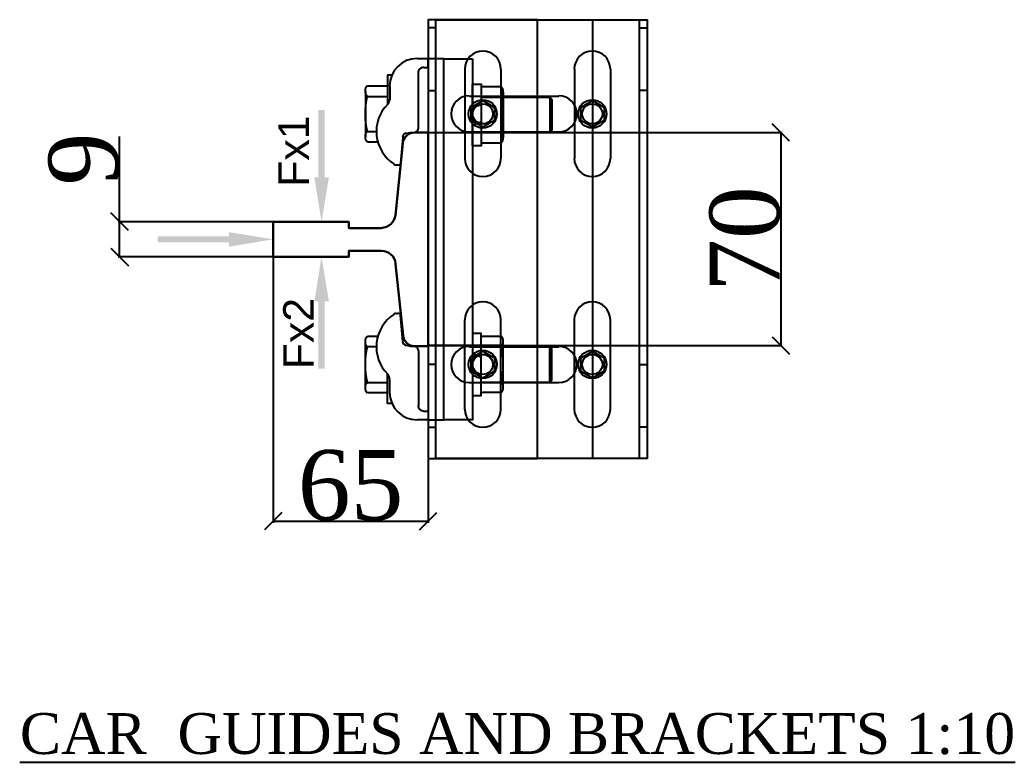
# Model space of a CAD drawing. Header units: millimetres. Extents: x -665 to 1025117, y -27997 to 4210.
# Drawn here: x 1003152 to 1004005, y 64 to 700 of the extents above; entities that cross this region are included whole.
import ezdxf

# ---------------------------------------------------------------- set-up
doc = ezdxf.new("R2010")
doc.units = ezdxf.units.MM
for name, color, linetype in [('PDF_0', 7, 'Continuous'), ('PDF_001', 7, 'Continuous'), ('PDF_Text', 7, 'Continuous')]:
    doc.layers.add(name, color=color, linetype=linetype)
doc.layers.add('step&guides', color=3, linetype='Continuous', lineweight=30)
doc.styles.add('nassar2', font='cent.shx', dxfattribs={"height": 60})
doc.styles.add('PDF Arial', font='arial.ttf')
doc.dimstyles.new('SM_ISO25', dxfattribs={"dimtxt": 40, "dimasz": 20, "dimexe": 1.25, "dimexo": 0.625, "dimtad": 1, "dimtxsty": 'nassar2', "dimblk": 'OBLIQUE', "dimcen": 2.5, "dimazin": 3, "dimtfac": 1, "dimtmove": 0, "dimatfit": 3, "dimarcsym": 0})

# ---------------------------------------------------------------- blocks, each defined once
blk = doc.blocks.new('_Oblique')
at = {"color": 0, "linetype": 'ByBlock', "lineweight": -2}
blk.add_line((-0.5, -0.5), (0.5, 0.5), dxfattribs=at)
blk = doc.blocks.new('*D87')
at = {"color": 0, "lineweight": -2, "transparency": 16777216}
for p, q in [((1003237.454, 527.453), (1003237.454, 600.403)), ((1003368.456, 527.453), (1003236.204, 527.453)), ((1003237.454, 497.244), (1003237.454, 527.453)), ((1003368.456, 497.244), (1003236.204, 497.244))]:
    blk.add_line(p, q, dxfattribs=at)
at = {"layer": 'Defpoints', "color": 0, "transparency": 16777216}
for p in [(1003237.454, 527.453), (1003369.081, 527.453), (1003369.081, 497.244)]:
    blk.add_point(p, dxfattribs=at)
at = {"color": 0, "lineweight": -2, "transparency": 16777216, "xscale": 15, "yscale": 15, "zscale": 15}
for p, rotation in [((1003237.454, 527.453), 90), ((1003237.454, 497.244), 270)]:
    blk.add_blockref('_Oblique', p, dxfattribs=dict(at, rotation=rotation))
at = {"color": 0, "transparency": 16777216, "insert": (1003206.829, 581.178), "char_height": 60, "attachment_point": 5, "rotation": 90, "style": 'nassar2'}
blk.add_mtext('9', dxfattribs=at)
blk = doc.blocks.new('*D88')
at = {"color": 0, "lineweight": -2, "transparency": 16777216}
for p, q in [((1003369.081, 496.619), (1003369.081, 269.41)), ((1003501.952, 496.619), (1003501.952, 269.41)), ((1003369.081, 270.66), (1003501.952, 270.66))]:
    blk.add_line(p, q, dxfattribs=at)
at = {"layer": 'Defpoints', "color": 0, "transparency": 16777216}
for p in [(1003369.081, 497.244), (1003501.952, 497.244), (1003501.952, 270.66)]:
    blk.add_point(p, dxfattribs=at)
at = {"color": 0, "lineweight": -2, "transparency": 16777216, "xscale": 15, "yscale": 15, "zscale": 15, "rotation": 180}
blk.add_blockref('_Oblique', (1003369.081, 270.66), dxfattribs=at)
at = {"color": 0, "lineweight": -2, "transparency": 16777216, "xscale": 15, "yscale": 15, "zscale": 15}
blk.add_blockref('_Oblique', (1003501.952, 270.66), dxfattribs=at)
at = {"color": 0, "transparency": 16777216, "insert": (1003435.517, 301.285), "char_height": 60, "attachment_point": 5, "style": 'nassar2'}
blk.add_mtext('65', dxfattribs=at)
blk = doc.blocks.new('*D89')
at = {"color": 0, "lineweight": -2, "transparency": 16777216}
for p, q in [((1003502.577, 603.918), (1003805.582, 603.918)), ((1003804.332, 603.918), (1003804.332, 421.251)), ((1003502.577, 421.251), (1003805.582, 421.251))]:
    blk.add_line(p, q, dxfattribs=at)
at = {"layer": 'Defpoints', "color": 0, "transparency": 16777216}
for p in [(1003501.952, 603.918), (1003501.952, 421.251), (1003804.332, 421.251)]:
    blk.add_point(p, dxfattribs=at)
at = {"color": 0, "lineweight": -2, "transparency": 16777216, "xscale": 15, "yscale": 15, "zscale": 15}
for p, rotation in [((1003804.332, 603.918), 90), ((1003804.332, 421.251), 270)]:
    blk.add_blockref('_Oblique', p, dxfattribs=dict(at, rotation=rotation))
at = {"color": 0, "transparency": 16777216, "insert": (1003773.707, 512.584), "char_height": 60, "attachment_point": 5, "rotation": 90, "style": 'nassar2'}
blk.add_mtext('70', dxfattribs=at)

msp = doc.modelspace()

# ---------------------------------------------------------------- linework, layer by layer
at = {"layer": 'PDF_0', "lineweight": 25}
for points in [[(1003501.952, 700.444), (1003501.952, 324.489), (1003595.882, 324.489), (1003595.882, 700.444)], [(1003595.882, 324.489), (1003595.882, 700.444), (1003501.952, 700.444), (1003501.952, 324.489)], [(1003642.847, 700.444), (1003642.847, 324.489), (1003508.56, 324.489), (1003508.56, 700.444)], [(1003689.812, 700.444), (1003689.812, 324.489), (1003595.882, 324.489), (1003595.882, 700.444)], [(1003595.882, 324.489), (1003595.882, 700.444), (1003689.812, 700.444), (1003689.812, 324.489)], [(1003508.56, 640.027), (1003508.56, 693.6), (1003501.952, 693.6), (1003501.952, 640.027)], [(1003683.204, 640.027), (1003683.204, 693.6), (1003689.812, 693.6), (1003689.812, 640.027)], [(1003539.949, 667.167), (1003539.949, 357.529), (1003515.404, 357.529), (1003515.404, 667.167), (1003501.952, 667.167), (1003501.952, 357.529), (1003515.404, 357.529), (1003515.404, 667.167)], [(1003539.949, 645.455), (1003547.501, 645.455), (1003547.501, 592.354), (1003539.949, 592.354)], [(1003539.949, 378.534), (1003547.501, 378.534), (1003547.501, 431.635), (1003539.949, 431.635)], [(1003508.56, 351.157), (1003508.56, 404.966), (1003501.952, 404.966), (1003501.952, 351.157)], [(1003683.204, 351.157), (1003683.204, 404.966), (1003689.812, 404.966), (1003689.812, 351.157)]]:
    msp.add_lwpolyline(points, close=True, dxfattribs=at)
for points in [[(1003508.56, 324.489), (1003508.56, 700.444)], [(1003683.204, 324.489), (1003683.204, 700.444)], [(1003498.412, 659.615), (1003501.952, 659.615), (1003501.952, 667.167), (1003492.748, 667.167)], [(1003495.58, 667.167), (1003495.58, 667.167)], [(1003501.952, 667.167), (1003501.952, 667.167)], [(1003533.577, 658.199), (1003533.577, 581.498)], [(1003564.257, 658.199), (1003564.257, 581.498)], [(1003627.506, 658.199), (1003627.506, 581.498)], [(1003658.187, 658.199), (1003658.187, 581.498)], [(1003471.035, 653.007), (1003467.259, 653.007), (1003467.259, 627.755)], [(1003493.692, 607.694), (1003493.692, 654.895)], [(1003450.031, 643.803), (1003467.259, 643.803)], [(1003469.147, 643.567), (1003469.147, 632.003)], [(1003564.493, 643.095), (1003547.501, 643.095)], [(1003448.143, 639.319), (1003448.143, 600.142)], [(1003450.031, 634.835), (1003467.259, 634.835)], [(1003537.353, 635.071), (1003614.054, 635.071)], [(1003566.381, 638.611), (1003566.381, 599.434)], [(1003606.266, 634.127), (1003606.266, 603.918)], [(1003690.284, 637.431), (1003690.284, 637.431)], [(1003547.501, 627.755), (1003539.949, 625.159)], [(1003547.501, 612.886), (1003539.949, 610.29)], [(1003457.583, 604.626), (1003450.031, 604.626)], [(1003483.308, 603.21), (1003486.848, 603.918), (1003490.561, 603.994)], [(1003537.353, 604.39), (1003614.054, 604.39)], [(1003458.763, 595.658), (1003450.031, 595.658)], [(1003547.501, 594.95), (1003564.493, 594.95)], [(1003474.811, 576.07), (1003475.755, 576.07)], [(1003474.811, 448.627), (1003475.755, 448.627)], [(1003480.24, 425.027), (1003478.351, 447.211)], [(1003533.577, 366.497), (1003533.577, 443.199)], [(1003564.257, 366.497), (1003564.257, 443.199)], [(1003627.506, 366.497), (1003627.506, 443.199)], [(1003658.187, 366.497), (1003658.187, 443.199)], [(1003458.763, 429.039), (1003450.031, 429.039)], [(1003547.501, 429.275), (1003564.493, 429.275)], [(1003448.143, 385.142), (1003448.143, 424.555)], [(1003457.583, 420.07), (1003450.031, 420.07)], [(1003483.308, 421.487), (1003486.848, 420.778), (1003489.363, 420.778)], [(1003563.785, 421.251), (1003501.952, 421.251)], [(1003503.84, 422.903), (1003503.84, 422.903)], [(1003537.353, 420.306), (1003614.054, 420.306)], [(1003547.501, 389.862), (1003606.266, 389.862), (1003608.154, 391.75), (1003608.154, 418.418), (1003606.266, 420.306), (1003547.501, 420.306), (1003564.493, 420.306)], [(1003566.381, 385.378), (1003566.381, 424.791)], [(1003606.266, 389.862), (1003606.266, 420.306)], [(1003493.692, 417.002), (1003493.692, 369.801)], [(1003547.501, 411.338), (1003539.949, 413.934)], [(1003471.035, 371.69), (1003467.259, 371.69), (1003467.259, 396.942)], [(1003547.501, 396.234), (1003539.949, 399.066)], [(1003450.031, 389.626), (1003467.259, 389.626)], [(1003469.147, 381.13), (1003469.147, 392.458)], [(1003537.353, 389.626), (1003614.054, 389.626)], [(1003450.031, 380.894), (1003467.259, 380.894)], [(1003564.493, 381.13), (1003547.501, 381.13)], [(1003498.412, 365.081), (1003501.952, 365.081)], [(1003501.952, 357.529), (1003492.748, 357.529)], [(1003495.58, 357.529), (1003495.58, 357.529)]]:
    msp.add_lwpolyline(points, dxfattribs=at)
for points in [[(1003564.493, 634.127), (1003547.501, 634.127), (1003606.266, 634.127), (1003608.154, 632.239), (1003608.154, 605.806), (1003606.266, 603.918), (1003547.501, 603.918), (1003564.493, 603.918, 0.125), (1003564.483, 634.331)], [(1003480.24, 599.67), (1003478.351, 577.486, -0.199), (1003478.143, 577.154)]]:
    msp.add_lwpolyline(points, format="xyb", dxfattribs=at)
for centre in [(1003548.799, 619.848), (1003642.729, 619.848), (1003548.799, 405.084), (1003642.729, 405.084)]:
    msp.add_circle(centre, 12.154, dxfattribs=at)
for centre, radius, start, end in [((1003492.63, 643.685), 23.718, 90, -180), ((1003548.799, 658.317), 15.458, 0, -180), ((1003642.729, 658.317), 15.458, 0, -180), ((1003498.294, 655.013), 4.838, 89.999, -179.999), ((1003454.161, 639.437), 6.255, 133.898, -133.898), ((1003560.127, 638.729), 6.255, -46.102, 46.102), ((1003509.623, 619.848), 61.716, 165.751, -165.751), ((1003463.13, 632.121), 5.782, -44.985, 0.001), ((1003537.235, 619.849), 15.458, 90, -90), ((1003613.936, 619.848), 15.458, -90, 90), ((1003490.742, 604.744), 33.159, 135.016, -122.997), ((1003489.798, 607.812), 3.894, -78.691, -0.001), ((1003454.161, 600.26), 6.255, 133.898, -133.898), ((1003483.897, 599.552), 3.894, 101.308, 177.96), ((1003560.127, 599.552), 6.255, -46.102, 46.102), ((1003548.799, 581.616), 15.458, 180, 0), ((1003642.729, 581.616), 15.458, 180, 0), ((1003474.694, 579.965), 3.895, -122.995, -90.007), ((1003475.637, 579.964), 3.894, -89.998, -49.696), ((1003548.799, 443.317), 15.458, 0, -180), ((1003642.729, 443.317), 15.458, 0, -180), ((1003490.741, 420.189), 33.158, 122.997, -135.016), ((1003474.694, 444.968), 3.895, 90.005, 122.998), ((1003475.637, 444.969), 3.894, 49.693, 90.001), ((1003477.761, 447.329), 0.591, 4.758, 49.659), ((1003454.161, 424.672), 6.255, 133.898, -133.898), ((1003560.127, 424.909), 6.255, -46.102, 46.102), ((1003509.623, 405.084), 61.716, 165.751, -165.751), ((1003483.897, 425.144), 3.894, -177.96, -101.308), ((1003489.049, 416.017), 4.772, 13.372, 93.766), ((1003537.235, 405.084), 15.458, 90, -90), ((1003504.665, 405.32), 61.716, -14.249, 14.249), ((1003613.936, 405.084), 15.458, -90, 90), ((1003463.13, 392.576), 5.782, -0.001, 44.985), ((1003454.161, 385.26), 6.255, 133.898, -133.898), ((1003560.127, 385.496), 6.255, -46.102, 46.102), ((1003492.63, 381.248), 23.718, 180, -90), ((1003498.294, 369.919), 4.838, 179.999, -89.999), ((1003548.799, 366.615), 15.458, 180, 0), ((1003642.729, 366.615), 15.458, 180, 0)]:
    msp.add_arc(centre, radius, start, end, dxfattribs=at)
at = {"layer": 'PDF_0', "transparency": 33554559}
for points in [[(1003413.167, 623.271), (1003407.975, 623.271), (1003413.167, 565.449)], [(1003407.975, 623.271), (1003413.167, 565.449), (1003407.975, 565.449)], [(1003416.943, 565.449), (1003410.571, 527.453), (1003404.435, 565.449)], [(1003269.959, 514.944), (1003269.959, 509.752), (1003331.321, 514.944)], [(1003269.959, 509.752), (1003331.321, 514.944), (1003331.321, 509.752)], [(1003331.321, 518.484), (1003369.081, 512.348), (1003331.321, 505.976)], [(1003404.435, 459.247), (1003410.571, 497.244), (1003416.943, 459.247)], [(1003407.975, 401.426), (1003413.167, 401.426), (1003407.975, 459.247)], [(1003413.167, 401.426), (1003407.975, 459.247), (1003413.167, 459.247)]]:
    msp.add_solid(points, dxfattribs=at)
at = {"layer": 'PDF_001', "lineweight": 25}
for points in [[(1003558.829, 625.395), (1003558.829, 614.066), (1003548.917, 608.402), (1003539.005, 614.066), (1003539.005, 625.395), (1003548.917, 631.295)], [(1003652.995, 625.395), (1003652.995, 614.066), (1003642.847, 608.402), (1003632.935, 614.066), (1003632.935, 625.395), (1003642.847, 631.295)], [(1003558.829, 410.63), (1003558.829, 399.302), (1003548.917, 393.402), (1003539.005, 399.302), (1003539.005, 410.63), (1003548.917, 416.53)], [(1003652.995, 410.63), (1003652.995, 399.302), (1003642.847, 393.402), (1003632.935, 399.302), (1003632.935, 410.63), (1003642.847, 416.53)]]:
    msp.add_lwpolyline(points, close=True, dxfattribs=at)
for centre in [(1003548.799, 619.848), (1003642.729, 619.848), (1003548.799, 405.084), (1003642.729, 405.084)]:
    msp.add_circle(centre, 8.614, dxfattribs=at)
at = {"layer": 'step&guides'}
for points in [[(1003490.624, 420.778), (1003501.952, 420.778), (1003501.952, 603.918), (1003490.624, 603.918)], [(1003480.291, 594.68), (1003474.103, 533.117)], [(1003461.831, 522.025), (1003433.983, 522.025), (1003433.983, 527.453), (1003369.081, 527.453), (1003369.081, 497.244), (1003433.983, 497.244), (1003433.983, 502.436), (1003461.831, 502.436)], [(1003474.103, 491.344), (1003480.476, 429.983)]]:
    msp.add_lwpolyline(points, dxfattribs=at)
for centre, radius, start, end in [((1003490.507, 593.652), 10.267, 89.348, 174.253), ((1003461.165, 535.097), 13.089, -87.082, -8.701), ((1003462.145, 490.5), 11.94, 4.912, 91.505), ((1003490.379, 430.706), 9.93, -175.824, -88.59)]:
    msp.add_arc(centre, radius, start, end, dxfattribs=at)

# ---------------------------------------------------------------- texts
at = {"insert": (1003151.971, 106.154), "char_height": 35, "attachment_point": 1}
msp.add_mtext_dynamic_manual_height_columns('{\\Fcent|c0;\\LCAR  GUIDES AND BRACKETS 1:10}', width=1281.363, gutter_width=12.5, heights=[145.563], dxfattribs=at)
at = {"layer": 'PDF_Text', "char_height": 26.243, "attachment_point": 7, "rotation": 90, "style": 'PDF Arial'}
for s, insert in [('Fx1', (1003399.715, 557.425)), ('Fx2', (1003403.939, 400.953))]:
    msp.add_mtext(s, dxfattribs=dict(at, insert=insert))

# ---------------------------------------------------------------- dimensions: what is measured, and where the dimension line sits
dim = msp.add_linear_dim(base=(1003804.332, 421.251), p1=(1003501.952, 603.918), p2=(1003501.952, 421.251), angle=90, text='70', dimstyle='SM_ISO25', override={"dimtxt": 35, "dimasz": 15})
dim.commit()
dim.dimension.update_dxf_attribs({"geometry": '*D89', "text_midpoint": (1003773.707, 512.584)})
dim = msp.add_linear_dim(base=(1003237.454, 527.453), p1=(1003369.081, 497.244), p2=(1003369.081, 527.453), angle=90, text='9', dimstyle='SM_ISO25', override={"dimtxt": 35, "dimasz": 15})
dim.commit()
dim.dimension.update_dxf_attribs({"geometry": '*D87', "text_midpoint": (1003237.454, 581.178), "dimtype": 128})
dim = msp.add_linear_dim(base=(1003501.952, 270.66), p1=(1003369.081, 497.244), p2=(1003501.952, 497.244), text='65', dimstyle='SM_ISO25', override={"dimtxt": 35, "dimasz": 15})
dim.commit()
dim.dimension.update_dxf_attribs({"geometry": '*D88', "text_midpoint": (1003435.517, 301.285)})

doc.saveas('drawing.dxf')
